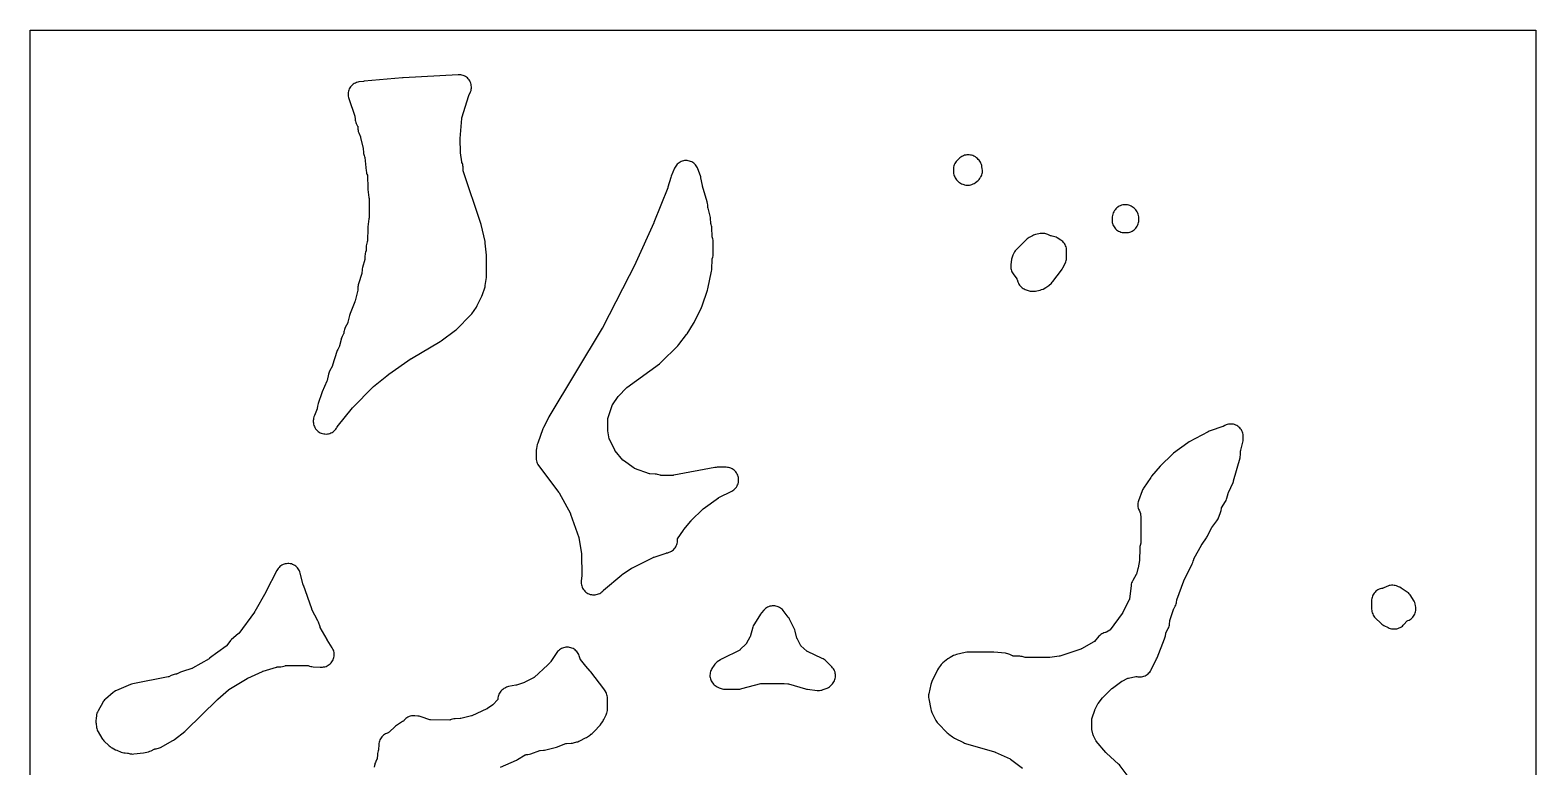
# Model space of a CAD drawing. Header units: millimetres. Extents: x 0 to 300, y 0 to 300.
# Drawn here: x 0 to 300, y 153.2 to 300 of the extents above; entities that cross this region are included whole.
import ezdxf

# ---------------------------------------------------------------- set-up
doc = ezdxf.new("R2010")
doc.units = ezdxf.units.MM
doc.layers.add('CUT', color=7, linetype='CONTINUOUS')

msp = doc.modelspace()

# ---------------------------------------------------------------- linework, layer by layer
at = {"layer": 'CUT'}
for points in [[(299.9954, 299.9386), (299.9954, 0.0614), (299.9926, 0.0029), (299.9341, 0), (0.0614, 0), (0.0029, 0.0029), (0, 0.0614), (0, 299.9386), (0.0029, 299.9971), (0.0614, 300), (299.9341, 300), (299.9926, 299.9971)], [(56.6283, 220.9948), (56.7387, 220.7749), (56.8703, 220.5669), (57.0216, 220.3729), (57.1913, 220.1947), (57.3777, 220.0341), (57.5789, 219.8925), (57.7931, 219.7714), (58.0182, 219.672), (58.252, 219.5951), (58.4921, 219.5417), (58.7364, 219.512), (58.9824, 219.5066), (59.2277, 219.5253), (59.4701, 219.5681), (59.707, 219.6345), (59.9362, 219.7239), (60.1556, 219.8353), (60.363, 219.9678), (60.5563, 220.1201), (60.7337, 220.2906), (60.8935, 220.4777), (61.0341, 220.6796), (61.1177, 220.8132), (61.1545, 220.8684), (61.1942, 220.9216), (64.2, 224.7118), (64.2424, 224.7622), (64.2874, 224.8102), (68.3037, 228.8626), (68.3477, 228.9048), (68.3939, 228.9448), (71.382, 231.3983), (71.4212, 231.4291), (71.4616, 231.4582), (75.9018, 234.522), (75.9362, 234.5449), (75.9713, 234.5665), (81.6785, 237.947), (81.8929, 238.0895), (84.7803, 240.2293), (84.9274, 240.3472), (85.0653, 240.4759), (87.7046, 243.1328), (87.8595, 243.3038), (87.9979, 243.4883), (88.9003, 244.8145), (89.0681, 245.1001), (89.9963, 246.9507), (90.1336, 247.2818), (90.5856, 248.6393), (90.6481, 248.8607), (90.69, 249.087), (90.9081, 250.6653), (90.9316, 250.9955), (90.95, 254.8936), (90.9354, 255.1761), (90.6768, 257.5506), (90.6278, 257.8409), (89.8416, 261.2553), (89.7783, 261.4811), (86.309, 271.9449), (86.3041, 271.9608), (86.2958, 271.996), (86.2907, 272.0319), (86.2894, 272.048), (86.252, 272.7499), (86.2292, 272.9789), (86.1854, 273.2049), (86.121, 273.4259), (86.0365, 273.64), (86.0254, 273.6647), (86.0185, 273.6813), (86.006, 273.718), (85.9972, 273.7558), (85.9944, 273.7736), (85.7559, 275.5436), (85.7491, 275.6062), (85.7457, 275.6692), (85.672, 278.2846), (85.6719, 278.3494), (85.6754, 278.4141), (85.9973, 282.4), (85.9995, 282.4206), (86.0166, 282.5088), (86.0222, 282.5288), (87.4009, 286.9565), (87.4025, 286.9613), (87.4312, 287.0336), (87.4388, 287.0496), (87.6623, 287.4974), (87.762, 287.7249), (87.8387, 287.9611), (87.8916, 288.2038), (87.9201, 288.4506), (87.924, 288.699), (87.9032, 288.9465), (87.858, 289.1908), (87.7887, 289.4293), (87.6962, 289.6598), (87.5812, 289.88), (87.4449, 290.0877), (87.2886, 290.2808), (87.114, 290.4575), (86.9227, 290.616), (86.7167, 290.7547), (86.4978, 290.8722), (86.2684, 290.9675), (86.0307, 291.0395), (85.787, 291.0876), (85.5397, 291.1113), (85.2913, 291.1103), (74.3209, 290.5208), (74.2215, 290.5135), (66.5249, 289.7912), (66.4338, 289.781), (65.514, 289.6605), (65.2717, 289.6166), (65.0349, 289.549), (64.8059, 289.4584), (64.5869, 289.3457), (64.3801, 289.2121), (64.1874, 289.0587), (64.0107, 288.8871), (63.8518, 288.699), (63.7122, 288.4962), (63.5931, 288.2805), (63.4959, 288.0543), (63.4214, 287.8195), (63.3704, 287.5786), (63.3433, 287.3338), (63.3405, 287.0876), (63.3619, 286.8423), (63.4073, 286.6002), (63.4763, 286.3638), (64.6847, 282.8733), (64.6864, 282.8682), (64.6992, 282.8184), (64.7034, 282.7921), (64.7058, 282.7684), (64.7391, 282.3203), (64.7684, 282.0816), (64.8205, 281.8468), (64.895, 281.6182), (64.9911, 281.3977), (65.2434, 280.8873), (65.2512, 280.8705), (65.2652, 280.8333), (65.2716, 280.794), (65.2733, 280.7755), (65.3047, 280.2829), (65.3342, 280.0274), (65.3898, 279.7764), (65.4709, 279.5324), (65.7899, 278.7156), (65.8154, 278.6433), (65.8363, 278.5694), (66.3699, 276.4221), (66.374, 276.4039), (66.3855, 276.3245), (66.3868, 276.306), (66.4168, 275.6533), (66.4377, 275.4262), (66.4791, 275.2021), (66.5408, 274.9826), (66.6222, 274.7696), (66.6433, 274.7213), (66.6505, 274.7036), (66.663, 274.6644), (66.6714, 274.6242), (66.6739, 274.6052), (66.9576, 271.9279), (66.9906, 271.7096), (67.0426, 271.4951), (67.1134, 271.286), (67.2015, 271.0593), (67.2034, 271.054), (67.2174, 271.0065), (67.2205, 270.9771), (67.2216, 270.9522), (67.2623, 268.536), (67.286, 268.2326), (67.5054, 266.6603), (67.5139, 266.5782), (67.5168, 266.4956), (67.5168, 262.5258), (67.514, 262.4437), (67.5055, 262.3619), (67.2848, 260.7722), (67.2613, 260.4681), (67.2234, 258.0824), (67.2232, 258.0769), (67.2185, 258.0287), (67.2106, 258.0008), (67.2025, 257.9778), (67.1386, 257.809), (67.0565, 257.5509), (67.0028, 257.2855), (66.9781, 257.0158), (66.9426, 256.0583), (66.9414, 256.0402), (66.9362, 256.0016), (66.9237, 255.9647), (66.9048, 255.9201), (66.9056, 255.9198), (66.8298, 255.7282), (66.7637, 255.4995), (66.7196, 255.2655), (66.698, 255.0283), (66.6722, 254.4316), (66.6707, 254.4113), (66.6576, 254.3247), (66.6529, 254.305), (66.2228, 252.6822), (66.1714, 252.4404), (66.144, 252.1948), (66.1056, 251.5686), (66.1052, 251.5634), (66.0981, 251.5139), (66.0923, 251.4887), (66.0856, 251.4664), (65.4357, 249.4614), (65.3794, 249.2593), (65.3403, 249.0532), (65.3186, 248.8445), (65.285, 248.2998), (65.2836, 248.2827), (65.2723, 248.2096), (65.2686, 248.1929), (64.7292, 246.0229), (64.7073, 245.9457), (64.6801, 245.8701), (63.7423, 243.5116), (63.6777, 243.3288), (63.6275, 243.1416), (63.3208, 241.7912), (63.3195, 241.7861), (63.3045, 241.7382), (63.2946, 241.7142), (63.2844, 241.6932), (62.7805, 240.7169), (62.6873, 240.5148), (62.6124, 240.3052), (62.5565, 240.0898), (62.52, 239.8702), (62.4848, 239.5788), (62.4824, 239.562), (62.4747, 239.5263), (62.4609, 239.4929), (62.4533, 239.4775), (62.163, 238.9224), (62.0718, 238.7282), (61.9976, 238.5268), (61.941, 238.3199), (61.6584, 237.0813), (61.6571, 237.0761), (61.6417, 237.0274), (61.6315, 237.003), (61.6211, 236.9817), (61.2879, 236.3447), (61.1914, 236.1376), (61.1142, 235.9225), (60.2757, 233.2025), (60.2704, 233.1867), (60.2433, 233.1202), (60.236, 233.1052), (59.6692, 232.005), (59.5819, 231.8168), (59.5105, 231.6219), (59.4556, 231.4217), (59.1648, 230.1604), (59.1602, 230.1427), (59.1351, 230.0679), (59.1281, 230.0511), (58.1842, 227.9417), (58.0943, 227.7107), (57.3816, 225.5712), (57.3119, 225.3182), (57.269, 225.0592), (57.2199, 224.6199), (57.2174, 224.6016), (57.2091, 224.5627), (57.197, 224.5249), (57.1902, 224.5078), (56.6354, 223.218), (56.5407, 222.9598), (56.4751, 222.6927), (56.4391, 222.42), (56.422, 222.1956), (56.4154, 221.9496), (56.433, 221.7042), (56.4747, 221.4617), (56.54, 221.2244)], [(109.9784, 189.0029), (110.0832, 188.779), (110.2096, 188.5665), (110.3564, 188.3676), (110.5222, 188.1841), (110.7052, 188.0179), (110.9038, 187.8706), (111.1159, 187.7436), (111.3396, 187.6382), (111.5726, 187.5554), (111.8126, 187.496), (112.0573, 187.4606), (112.3043, 187.4496), (112.5512, 187.463), (112.7955, 187.5007), (113.035, 187.5624), (113.2671, 187.6475), (113.4898, 187.755), (113.7007, 187.8841), (113.8978, 188.0333), (114.0793, 188.2013), (114.1569, 188.2889), (114.2306, 188.3645), (114.2443, 188.3766), (117.9094, 191.4663), (117.9587, 191.5057), (118.0101, 191.5425), (119.7185, 192.6973), (119.7848, 192.739), (119.8537, 192.7763), (124.149, 194.9205), (124.2258, 194.9555), (124.305, 194.985), (126.7168, 195.7874), (126.7327, 195.7923), (126.7679, 195.8006), (126.8241, 195.8087), (127.0691, 195.8566), (127.3081, 195.9286), (127.5387, 196.0242), (127.7587, 196.1423), (127.9658, 196.2817), (128.1579, 196.4411), (128.3332, 196.6188), (128.4899, 196.8132), (128.6264, 197.0222), (128.7414, 197.2438), (128.8337, 197.4757), (128.9024, 197.7157), (128.9469, 197.9613), (128.9666, 198.2102), (128.9614, 198.4598), (128.9543, 198.5598), (128.9722, 198.5927), (128.9816, 198.6074), (130.164, 200.3657), (130.1992, 200.4153), (130.237, 200.463), (131.6488, 202.1594), (131.6852, 202.2012), (131.7236, 202.2413), (134.0104, 204.5203), (134.014, 204.5237), (134.0705, 204.5724), (134.084, 204.5826), (137.1581, 206.8197), (137.1624, 206.8227), (137.2305, 206.8645), (137.2465, 206.873), (139.7805, 208.1397), (139.9965, 208.2615), (140.1994, 208.404), (140.3872, 208.5659), (140.558, 208.7456), (140.7101, 208.9414), (140.8422, 209.1512), (140.9527, 209.3731), (141.0408, 209.6049), (141.1055, 209.8443), (141.1461, 210.0888), (141.1624, 210.3363), (141.154, 210.584), (141.1211, 210.8298), (141.0641, 211.0711), (140.9834, 211.3055), (140.8799, 211.5308), (140.7546, 211.7448), (140.6087, 211.9453), (140.4437, 212.1303), (140.2612, 212.2981), (140.0629, 212.447), (139.8509, 212.5755), (139.6271, 212.6824), (139.3939, 212.7666), (139.1535, 212.8272), (138.9083, 212.8638), (138.6607, 212.8759), (136.8864, 212.8745), (136.6533, 212.8634), (136.4223, 212.8306), (128.2217, 211.2746), (128.2042, 211.2717), (128.1282, 211.2646), (128.1105, 211.2642), (125.6854, 211.2654), (125.6651, 211.266), (125.6215, 211.2707), (125.5787, 211.2802), (125.5592, 211.2862), (125.2455, 211.3924), (125.0212, 211.4568), (124.7919, 211.5), (124.5596, 211.5217), (123.4831, 211.5716), (123.4644, 211.5729), (123.4244, 211.5788), (123.3852, 211.5886), (123.3674, 211.5945), (120.4246, 212.6558), (120.4085, 212.662), (120.3748, 212.6778), (120.3424, 212.6967), (120.3287, 212.7061), (118.1895, 214.2387), (118.1853, 214.2419), (118.1465, 214.2747), (118.1281, 214.2934), (118.1126, 214.3112), (116.5786, 216.1578), (116.5653, 216.1749), (116.5142, 216.2531), (116.504, 216.2722), (115.4122, 218.4607), (115.4047, 218.4766), (115.391, 218.5121), (115.3807, 218.5486), (115.3771, 218.5659), (115.0875, 220.1476), (115.0848, 220.1649), (115.0781, 220.2401), (115.0778, 220.2576), (115.0883, 222.4442), (115.0889, 222.4636), (115.0934, 222.5052), (115.1022, 222.5461), (115.1077, 222.5647), (115.9726, 225.2178), (115.9785, 225.2346), (115.9938, 225.2697), (116.0123, 225.3032), (116.022, 225.3182), (117.1583, 226.9815), (117.168, 226.9951), (117.2139, 227.051), (117.2254, 227.0632), (118.8292, 228.6933), (118.8329, 228.697), (118.8928, 228.749), (118.9071, 228.76), (125.382, 233.4715), (125.5354, 233.5925), (125.6789, 233.7252), (129.0272, 237.0735), (129.2497, 237.3284), (130.7529, 239.3061), (130.8797, 239.4893), (132.1579, 241.5244), (132.2759, 241.7342), (133.7798, 244.7356), (133.9157, 245.063), (134.9458, 248.145), (135.0203, 248.4187), (135.7734, 251.9687), (135.8112, 252.1996), (135.8273, 252.4329), (135.8677, 254.2852), (135.8685, 254.3024), (135.8727, 254.3394), (135.8803, 254.376), (135.8849, 254.392), (136, 254.7683), (136.0604, 255.0074), (136.097, 255.2512), (136.1094, 255.4975), (136.1115, 257.6892), (136.1002, 257.9291), (136.0659, 258.1668), (136.009, 258.4001), (135.8857, 258.8171), (135.8814, 258.8331), (135.8743, 258.8684), (135.8703, 258.9044), (135.8696, 258.9205), (135.8353, 260.5232), (135.8186, 260.7633), (135.7789, 261.0006), (135.7165, 261.2331), (135.6321, 261.4584), (135.6251, 261.4747), (135.6187, 261.4905), (135.6073, 261.5252), (135.6025, 261.5611), (135.6013, 261.5782), (135.5638, 262.4158), (135.5375, 262.6829), (135.4826, 262.9456), (135.0581, 264.5444), (135.0536, 264.5633), (135.0405, 264.646), (135.039, 264.6654), (135.0118, 265.1766), (134.9782, 265.4732), (134.9094, 265.7637), (133.9711, 268.8843), (133.9548, 268.9442), (133.9416, 269.0049), (133.6443, 270.5685), (133.6018, 270.7533), (133.5455, 270.9343), (133.052, 272.3309), (132.9611, 272.5536), (132.8491, 272.7666), (132.7172, 272.9678), (132.5665, 273.1554), (132.3985, 273.3276), (132.2148, 273.4829), (132.0169, 273.6198), (131.8068, 273.7371), (131.5864, 273.8336), (131.3578, 273.9085), (131.123, 273.9611), (130.8842, 273.9908), (130.6437, 273.9975), (130.4037, 273.981), (130.1664, 273.9415), (129.9339, 273.8794), (129.7085, 273.7952), (129.4923, 273.6897), (129.2871, 273.564), (129.0951, 273.4191), (128.9178, 273.2564), (128.757, 273.0774), (128.6141, 272.8838), (128.4905, 272.6774), (128.3874, 272.46), (127.7373, 270.9007), (127.6492, 270.6539), (127.0578, 268.6732), (127.0412, 268.6219), (127.0223, 268.5714), (124.2601, 261.6674), (124.2539, 261.6523), (124.2401, 261.6202), (120.69, 253.6762), (120.6768, 253.6478), (120.6629, 253.6197), (114.0246, 240.6416), (114.0051, 240.605), (113.9843, 240.5692), (103.3455, 222.9129), (103.2521, 222.7435), (102.2773, 220.7999), (102.1628, 220.5343), (101.1347, 217.7101), (101.046, 217.4088), (100.859, 216.586), (100.8107, 216.2946), (100.7971, 215.9994), (100.8141, 214.694), (100.8315, 214.4309), (100.8765, 214.171), (100.9485, 213.9174), (101.0469, 213.6727), (101.1706, 213.4398), (101.318, 213.2212), (105.3618, 207.8598), (105.3647, 207.8559), (105.4049, 207.7936), (105.4132, 207.7789), (107.6313, 203.645), (107.6336, 203.6406), (107.6641, 203.5721), (107.6701, 203.5562), (109.2984, 198.9105), (109.3001, 198.9053), (109.3211, 198.8247), (109.3247, 198.8061), (109.8457, 195.6651), (109.8464, 195.6604), (109.8532, 195.5891), (109.8538, 195.5728), (109.9208, 191.3708), (109.9197, 191.2979), (109.9142, 191.2252), (109.8064, 190.215), (109.7923, 189.9681), (109.8027, 189.7211), (109.8374, 189.4763), (109.8962, 189.2361)], [(185.0576, 269.6995), (185.1752, 269.6146), (185.3743, 269.4849), (185.5849, 269.3746), (185.805, 269.2848), (186.0326, 269.2163), (186.1864, 269.1779), (186.4269, 269.1302), (186.671, 269.1063), (186.9162, 269.1065), (187.1602, 269.1307), (187.4006, 269.1786), (187.6352, 269.2499), (187.8617, 269.3438), (188.078, 269.4595), (188.2818, 269.5957), (188.6822, 269.8929), (188.8841, 270.0597), (189.0674, 270.2468), (189.2301, 270.4521), (189.3705, 270.6732), (189.4135, 270.7495), (189.5195, 270.9602), (189.6051, 271.1801), (189.6697, 271.407), (189.7126, 271.639), (189.7334, 271.874), (189.7319, 272.1099), (189.7083, 272.3447), (189.6411, 272.7962), (189.5961, 273.0247), (189.5301, 273.248), (189.4436, 273.4642), (189.3374, 273.6714), (189.2123, 273.8678), (189.0695, 274.0517), (188.9102, 274.2216), (188.7219, 274.4045), (188.5304, 274.5724), (188.3228, 274.72), (188.1012, 274.8457), (188.0241, 274.8844), (187.8083, 274.9802), (187.5845, 275.0552), (187.3546, 275.1088), (187.1207, 275.1405), (186.8849, 275.1499), (186.6492, 275.1371), (186.4157, 275.1021), (186.1866, 275.0452), (185.9639, 274.967), (185.7496, 274.8681), (185.6499, 274.8162), (185.4247, 274.6837), (185.2145, 274.5285), (185.0217, 274.3521), (184.6543, 273.979), (184.4904, 273.7953), (184.3454, 273.5963), (184.2206, 273.3841), (184.1174, 273.1606), (184.0366, 272.928), (183.9791, 272.6886), (183.9454, 272.4448), (183.9358, 272.1987), (183.9394, 271.8566), (183.9529, 271.6223), (183.9883, 271.3902), (184.0454, 271.1624), (184.1235, 270.941), (184.2221, 270.7279), (184.3034, 270.5717), (184.4204, 270.3707), (184.5555, 270.1813), (184.7077, 270.0053), (184.8755, 269.8443)], [(215.8375, 260.9763), (215.9622, 260.7647), (216.1072, 260.5664), (216.2709, 260.3833), (216.4518, 260.2171), (216.6481, 260.0695), (216.858, 259.9418), (217.0793, 259.8354), (217.3101, 259.7512), (217.548, 259.69), (217.7908, 259.6525), (218.036, 259.639), (218.3587, 259.6371), (218.6046, 259.6478), (218.8482, 259.6826), (219.0872, 259.7411), (219.3193, 259.8229), (219.5423, 259.9272), (219.7539, 260.0528), (219.9521, 260.1986), (220.1351, 260.3632), (220.3009, 260.545), (220.4481, 260.7423), (220.5752, 260.953), (220.6809, 261.1752), (220.7643, 261.4068), (220.8245, 261.6454), (220.861, 261.8888), (220.8734, 262.1346), (220.8738, 262.5555), (220.8615, 262.8056), (220.8242, 263.0533), (220.7624, 263.2959), (220.6766, 263.5312), (220.5677, 263.7567), (220.4368, 263.9701), (220.2852, 264.1694), (220.1144, 264.3525), (219.9559, 264.5063), (219.77, 264.6696), (219.5688, 264.8136), (219.3544, 264.9371), (219.1289, 265.0388), (218.8944, 265.1178), (218.6532, 265.1731), (218.4078, 265.2043), (218.1605, 265.2112), (217.9137, 265.1935), (217.6699, 265.1515), (217.4314, 265.0857), (217.2006, 264.9966), (216.9797, 264.8851), (216.7709, 264.7523), (216.7166, 264.7139), (216.5097, 264.5504), (216.3212, 264.366), (216.1531, 264.1628), (216.0458, 264.0181), (215.9007, 263.7993), (215.7793, 263.5665), (215.683, 263.3222), (215.6128, 263.0692), (215.5696, 262.8102), (215.5538, 262.5481), (215.5507, 262.1584), (215.5609, 261.913), (215.5951, 261.6697), (215.653, 261.431), (215.7341, 261.1991)], [(195.5167, 252.0458), (195.6065, 251.8285), (195.7162, 251.6206), (195.8451, 251.4239), (196.5761, 250.415), (196.5867, 250.3996), (196.6063, 250.3662), (196.6227, 250.3312), (196.6295, 250.3137), (196.8104, 249.8085), (196.9019, 249.587), (197.0143, 249.3753), (197.1463, 249.1753), (197.297, 248.9888), (197.4648, 248.8176), (197.6482, 248.6633), (197.8456, 248.5273), (198.0551, 248.4108), (198.2748, 248.3149), (198.8187, 248.1079), (199.0399, 248.0353), (199.2669, 247.9836), (199.4977, 247.9532), (199.7304, 247.9445), (199.9996, 247.9469), (200.2905, 247.9665), (200.5771, 248.0198), (201.2516, 248.1866), (201.5309, 248.2732), (201.798, 248.3919), (202.3887, 248.6966), (202.5855, 248.8098), (202.7712, 248.9403), (202.9443, 249.0871), (203.4947, 249.5987), (203.6478, 249.754), (203.7868, 249.922), (205.4949, 252.181), (205.6315, 252.3811), (205.7481, 252.5935), (206.2573, 253.6381), (206.3485, 253.8495), (206.4199, 254.0685), (206.4709, 254.293), (206.501, 254.5213), (206.5099, 254.7514), (206.5005, 256.0593), (206.4861, 256.3099), (206.4466, 256.5579), (206.3825, 256.8006), (206.2943, 257.0357), (206.183, 257.2607), (206.0497, 257.4735), (205.8957, 257.6718), (205.7226, 257.8536), (205.5321, 258.0172), (205.3262, 258.1609), (204.6501, 258.5837), (204.4102, 258.716), (204.1572, 258.8213), (203.8943, 258.8983), (203.6245, 258.946), (203.4066, 258.9724), (203.3857, 258.9755), (203.3432, 258.9853), (203.302, 258.9996), (203.2826, 259.0081), (202.7727, 259.2484), (202.5654, 259.3349), (202.3512, 259.4025), (202.1318, 259.4505), (201.909, 259.4787), (201.6845, 259.4868), (201.5154, 259.4853), (201.2245, 259.4657), (200.9379, 259.4123), (200.2915, 259.2525), (200.0862, 259.1923), (199.8867, 259.1148), (199.6947, 259.0205), (199.0504, 258.6692), (198.8435, 258.543), (198.6498, 258.3974), (198.4711, 258.2337), (196.444, 256.1872), (196.2732, 255.9962), (196.1229, 255.7886), (195.9946, 255.5667), (195.7869, 255.1608), (195.6965, 254.9635), (195.6236, 254.7591), (195.5686, 254.5491), (195.5321, 254.3352), (195.3893, 253.2039), (195.3708, 252.9695), (195.3745, 252.7344), (195.4002, 252.5008), (195.4477, 252.2705)], [(13.1397, 161.8084), (13.1786, 161.6366), (13.1897, 161.5716), (13.1915, 161.5531), (13.2122, 161.2599), (13.2391, 161.0306), (13.287, 160.8047), (13.3556, 160.5842), (13.4442, 160.371), (13.5521, 160.1669), (14.2955, 158.9053), (14.4178, 158.7176), (14.5563, 158.5416), (14.7101, 158.3787), (15.7673, 157.3548), (15.9445, 157.1988), (16.1356, 157.0601), (16.3389, 156.9401), (17.0084, 156.5865), (17.2672, 156.4681), (18.1621, 156.1188), (18.4076, 156.0374), (18.6601, 155.9818), (18.9171, 155.9525), (19.3789, 155.924), (19.3985, 155.9223), (19.4403, 155.9153), (19.4811, 155.9039), (19.5304, 155.8859), (19.531, 155.8877), (19.7085, 155.8274), (19.9457, 155.7718), (20.1873, 155.7396), (20.4308, 155.7311), (20.674, 155.7463), (22.5667, 155.9578), (22.8907, 156.0158), (23.5821, 156.1872), (23.8598, 156.2734), (24.1256, 156.3914), (24.7422, 156.7091), (24.7572, 156.7164), (24.7906, 156.73), (24.8254, 156.7373), (24.8422, 156.7397), (25.0806, 156.7684), (25.3172, 156.8084), (25.5488, 156.8709), (25.7734, 156.9553), (25.9889, 157.0609), (28.4115, 158.3957), (28.5771, 158.4955), (28.7344, 158.6077), (30.8105, 160.2132), (31.0309, 160.4053), (37.3423, 166.5903), (37.3684, 166.6151), (37.3952, 166.6391), (39.5431, 168.5035), (39.547, 168.5067), (39.6083, 168.5524), (39.6229, 168.5619), (43.2365, 170.8089), (43.3038, 170.8477), (43.3736, 170.8822), (46.2853, 172.2026), (46.3593, 172.2332), (46.4351, 172.2587), (49.1098, 173.0611), (49.1314, 173.0669), (49.2266, 173.0835), (49.2488, 173.0853), (49.9836, 173.1245), (50.2558, 173.1541), (50.5232, 173.2132), (50.7825, 173.3012), (50.8897, 173.3443), (50.9063, 173.3506), (50.943, 173.3614), (50.9811, 173.3651), (50.9989, 173.3656), (55.2787, 173.3757), (55.2994, 173.3752), (55.3439, 173.3704), (55.3875, 173.3607), (55.4073, 173.3545), (55.6752, 173.2627), (55.9032, 173.1966), (56.1365, 173.1524), (56.3729, 173.1305), (57.7588, 173.0682), (57.8451, 173.0624), (57.8451, 173.0627), (57.9862, 173.0503), (58.2327, 173.0529), (58.4776, 173.0798), (58.7187, 173.1307), (58.9537, 173.205), (59.1801, 173.3021), (59.3959, 173.4211), (59.599, 173.5607), (59.7873, 173.7196), (59.9591, 173.8963), (60.1126, 174.0891), (60.2464, 174.296), (60.3592, 174.5151), (60.4499, 174.7442), (60.5176, 174.9812), (60.5616, 175.2237), (60.5815, 175.4693), (60.5772, 175.7157), (60.5486, 175.9604), (60.496, 176.2012), (60.42, 176.4356), (60.3214, 176.6614), (60.2009, 176.8764), (59.191, 178.4873), (59.1758, 178.5121), (59.1613, 178.5373), (57.8048, 180.9553), (57.797, 180.97), (57.7676, 181.0354), (57.7618, 181.0509), (57.4352, 181.99), (57.3, 182.3065), (56.1584, 184.5397), (56.1248, 184.6114), (56.096, 184.685), (54.4431, 189.3613), (54.4255, 189.4152), (54.4105, 189.4699), (53.8306, 191.7933), (53.7605, 192.0254), (53.6684, 192.2496), (53.5549, 192.4638), (53.4212, 192.666), (53.2686, 192.8543), (53.0985, 193.027), (52.9124, 193.1824), (52.7122, 193.319), (52.4996, 193.4355), (52.2768, 193.531), (52.0458, 193.6044), (51.8088, 193.6551), (51.5679, 193.6826), (51.3255, 193.6867), (51.0839, 193.6672), (50.8453, 193.6245), (50.612, 193.5588), (50.3861, 193.4709), (50.1698, 193.3615), (49.9651, 193.2316), (49.7739, 193.0826), (49.5981, 192.9157), (49.4393, 192.7326), (49.2989, 192.535), (49.1784, 192.3247), (46.9895, 188.0372), (46.9763, 188.012), (46.9624, 187.9871), (44.7545, 184.129), (44.7192, 184.0712), (44.6807, 184.0155), (41.5514, 179.7546), (41.5379, 179.7373), (41.4734, 179.6681), (41.4571, 179.6534), (40.1301, 178.5265), (39.9371, 178.3441), (39.7646, 178.1422), (39.1117, 177.2909), (39.1007, 177.2772), (39.0749, 177.2494), (39.0466, 177.2242), (39.0327, 177.2134), (35.7679, 174.8055), (35.715, 174.7687), (35.6602, 174.7347), (32.3792, 172.8243), (32.3596, 172.8137), (32.2714, 172.7755), (32.2502, 172.7685), (30.3804, 172.2102), (30.1638, 172.1345), (29.955, 172.0393), (29.2735, 171.6898), (29.2579, 171.6823), (29.2234, 171.6684), (29.1873, 171.6612), (29.17, 171.659), (28.9511, 171.6357), (28.7225, 171.6008), (28.4981, 171.5448), (28.2798, 171.4683), (28.0696, 171.372), (27.6116, 171.1361), (27.5958, 171.1284), (27.5607, 171.1143), (27.5244, 171.1035), (27.5072, 171.0997), (20.4559, 169.7065), (20.2123, 169.6455), (19.976, 169.5604), (17.2193, 168.4077), (16.9848, 168.2949), (16.7632, 168.1584), (16.557, 167.9995), (15.0112, 166.6749), (14.8508, 166.5247), (14.7042, 166.361), (14.5726, 166.1851), (14.4569, 165.9983), (13.5287, 164.3412), (13.4123, 164.1048), (13.3213, 163.8575), (13.2569, 163.602), (13.2197, 163.3412), (13.1808, 162.9039), (13.1787, 162.8855), (13.1528, 162.749), (13.1479, 162.7292), (13.1138, 162.5003), (13.101, 162.2692), (13.1097, 162.0379)], [(268.3277, 188.3212), (268.134, 188.1722), (267.9558, 188.0051), (267.7948, 187.8213), (267.6525, 187.6227), (267.5302, 187.4111), (267.4292, 187.1886), (267.3504, 186.9574), (267.2945, 186.7195), (267.2621, 186.4773), (267.2536, 186.2331), (267.2762, 184.5932), (267.2916, 184.3483), (267.331, 184.106), (267.3939, 183.8688), (267.4798, 183.6388), (267.5878, 183.4184), (267.717, 183.2097), (267.8659, 183.0146), (268.0333, 182.8351), (269.0876, 181.8102), (269.2791, 181.6421), (269.4866, 181.4944), (269.7082, 181.3687), (270.5771, 180.9323), (270.7833, 180.8401), (270.997, 180.7669), (271.2165, 180.7133), (271.4399, 180.6798), (271.6654, 180.6665), (271.7847, 180.6649), (272.034, 180.674), (272.2812, 180.7079), (272.5238, 180.7663), (272.7594, 180.8486), (272.9856, 180.9539), (273.2002, 181.0813), (273.401, 181.2294), (273.586, 181.3968), (273.7534, 181.5818), (274.2787, 182.224), (274.2919, 182.2392), (274.3213, 182.2685), (274.3665, 182.286), (274.4961, 182.3285), (274.7171, 182.4253), (274.9278, 182.5431), (275.1261, 182.6806), (275.3103, 182.8366), (275.4786, 183.0096), (275.6294, 183.198), (275.7613, 183.4001), (275.8731, 183.614), (275.9638, 183.8377), (276.0325, 184.0691), (276.0785, 184.306), (276.1015, 184.5462), (276.1012, 184.7876), (276.0777, 185.0278), (276.0311, 185.2646), (275.9281, 185.6805), (275.8504, 185.9356), (275.7459, 186.1809), (275.6159, 186.4137), (275.0966, 187.2369), (274.9464, 187.4497), (274.7749, 187.6456), (274.5839, 187.8227), (274.3755, 187.9789), (273.1539, 188.799), (272.8906, 188.9533), (272.6105, 189.0744), (272.2125, 189.2182), (271.9735, 189.2914), (271.7285, 189.3403), (271.4797, 189.3644), (271.2298, 189.3637), (270.9813, 189.3379), (270.7365, 189.2875), (270.498, 189.213), (270.2681, 189.1149), (269.5841, 188.7819), (269.568, 188.7745), (269.5338, 188.7615), (269.4982, 188.7548), (269.4591, 188.7502), (269.2182, 188.7096), (268.9823, 188.6457), (268.7539, 188.5591), (268.5349, 188.4506)], [(136.8655, 169.1291), (137.2492, 168.937), (137.4621, 168.8425), (137.6829, 168.7683), (137.9096, 168.715), (138.1403, 168.6829), (138.373, 168.6725), (141.1783, 168.6778), (141.3937, 168.6875), (141.6076, 168.7157), (141.8181, 168.7623), (145.5729, 169.7642), (145.5892, 169.7682), (145.6236, 169.7743), (145.6584, 169.7775), (145.6748, 169.778), (150.1371, 169.8061), (150.184, 169.8055), (150.2309, 169.8031), (150.9936, 169.7494), (151.0152, 169.7473), (151.1035, 169.7313), (151.1245, 169.7257), (154.451, 168.7375), (154.6604, 168.685), (154.8736, 168.6508), (156.8195, 168.424), (157.0522, 168.4078), (157.2853, 168.4134), (157.5169, 168.4407), (157.745, 168.4895), (157.9675, 168.5593), (158.5907, 168.7872), (158.8215, 168.8849), (159.0412, 169.0053), (159.2479, 169.147), (159.4393, 169.3087), (159.6664, 169.521), (159.8409, 169.7014), (159.9965, 169.8984), (160.1315, 170.11), (160.2446, 170.334), (160.3347, 170.5683), (160.4009, 170.8104), (160.4424, 171.0579), (160.4589, 171.3084), (160.4502, 171.5592), (160.4165, 171.8079), (160.3579, 172.052), (160.2752, 172.2889), (160.1691, 172.5164), (160.0407, 172.7321), (159.8914, 172.9338), (159.7226, 173.1196), (158.5465, 174.2898), (158.3829, 174.4388), (158.2069, 174.5727), (158.0196, 174.6905), (157.8227, 174.7913), (154.8553, 176.1482), (154.8358, 176.1577), (154.7973, 176.1808), (154.7615, 176.2079), (154.7453, 176.2224), (153.5834, 177.3235), (153.5686, 177.3383), (153.5407, 177.371), (153.5163, 177.4065), (153.5059, 177.4246), (152.8024, 178.7233), (152.7944, 178.739), (152.7799, 178.7726), (152.7684, 178.8075), (152.7641, 178.8241), (152.437, 180.2238), (152.3527, 180.5076), (152.2355, 180.7794), (151.317, 182.6035), (151.1941, 182.82), (151.0503, 183.0232), (150.0348, 184.3162), (149.8727, 184.5028), (149.693, 184.6725), (149.4974, 184.8237), (149.2878, 184.9547), (149.0663, 185.0645), (148.835, 185.1518), (148.5963, 185.2158), (148.3524, 185.256), (148.1057, 185.2719), (147.8586, 185.2633), (147.6136, 185.2304), (147.3731, 185.1734), (147.1393, 185.093), (146.9147, 184.9899), (146.7013, 184.8651), (146.5013, 184.7198), (146.3166, 184.5555), (146.1491, 184.3737), (145.7137, 183.8519), (145.5228, 183.5903), (144.2939, 181.6548), (144.181, 181.4577), (144.0864, 181.2512), (144.011, 181.0369), (143.4325, 179.1196), (143.4266, 179.1016), (143.397, 179.0291), (143.3886, 179.0122), (142.7511, 177.7978), (142.7409, 177.7796), (142.7169, 177.7437), (142.6893, 177.7105), (142.6747, 177.6955), (141.4786, 176.534), (141.4635, 176.5201), (141.4302, 176.4938), (141.3943, 176.4712), (141.3761, 176.4616), (137.8604, 174.7206), (137.6906, 174.6282), (137.5286, 174.523), (136.909, 174.0859), (136.7243, 173.9422), (136.5538, 173.7818), (136.3991, 173.6062), (136.2615, 173.4169), (135.8523, 172.7948), (135.7312, 172.5899), (135.63, 172.3744), (135.5498, 172.1503), (135.4913, 171.9196), (135.455, 171.6844), (135.4412, 171.4468), (135.4501, 171.2089), (135.4816, 170.973), (135.5353, 170.7411), (135.6109, 170.5154), (135.7076, 170.2979), (135.8245, 170.0906), (135.9606, 169.8953), (136.0041, 169.8389), (136.1493, 169.667), (136.3094, 169.5088), (136.4831, 169.3657), (136.669, 169.2388)]]:
    msp.add_lwpolyline(points, close=True, dxfattribs=at)
for points in [[(218.5572, 151.4955), (217.1866, 153.3598), (217.0288, 153.5534), (216.8526, 153.7302), (214.4547, 155.9065), (214.397, 155.9626), (214.3431, 156.0225), (212.4204, 158.3118), (212.4069, 158.3288), (212.3554, 158.4069), (212.345, 158.426), (211.87, 159.366), (211.861, 159.3853), (211.8291, 159.4713), (211.8235, 159.4917), (211.5427, 160.6302), (211.5416, 160.6353), (211.5335, 160.6851), (211.5316, 160.7112), (211.5313, 160.7346), (211.5576, 162.7951), (211.5583, 162.8144), (211.5631, 162.8556), (211.5721, 162.8961), (211.5777, 162.9146), (212.098, 164.4792), (212.0996, 164.4837), (212.1276, 164.5514), (212.1349, 164.5664), (212.7268, 165.7235), (212.7295, 165.7284), (212.7743, 165.8005), (212.7856, 165.8162), (213.6365, 166.9379), (213.6394, 166.9416), (213.6871, 166.9959), (213.6986, 167.0077), (215.5025, 168.7638), (215.5658, 168.8211), (215.6331, 168.8738), (217.4957, 170.2278), (217.5001, 170.2308), (217.5692, 170.2731), (217.5855, 170.2816), (218.717, 170.8431), (218.7218, 170.8454), (218.7689, 170.8642), (218.7941, 170.8717), (218.817, 170.877), (220.3117, 171.1875), (220.3283, 171.1906), (220.3645, 171.1947), (220.4007, 171.189), (220.4167, 171.1853), (220.4741, 171.1708), (220.7116, 171.1228), (220.9526, 171.098), (221.1948, 171.0967), (221.436, 171.1188), (221.674, 171.1642), (221.9065, 171.2324), (222.1312, 171.3228), (222.3462, 171.4345), (222.5493, 171.5664), (222.7387, 171.7175), (222.9126, 171.8861), (223.0694, 172.0708), (223.2076, 172.2698), (223.3258, 172.4812), (224.4276, 174.6966), (224.51, 174.8807), (226.0321, 178.683), (226.1007, 178.8772), (226.1531, 179.0765), (226.1889, 179.2793), (226.2526, 179.7537), (226.2535, 179.7591), (226.2639, 179.8065), (226.2749, 179.8332), (226.2856, 179.8551), (226.7487, 180.7457), (226.8498, 180.9655), (226.9292, 181.1941), (226.9861, 181.4292), (227.02, 181.6688), (227.0681, 182.1878), (227.0707, 182.2092), (227.0899, 182.3005), (227.0961, 182.3212), (227.892, 184.7052), (227.8937, 184.71), (227.9239, 184.7817), (227.9317, 184.7975), (228.1512, 185.2157), (228.2474, 185.4211), (228.3245, 185.6343), (228.3821, 185.8537), (228.4195, 186.0774), (228.4521, 186.3474), (228.4552, 186.3682), (228.4761, 186.4565), (228.4826, 186.4765), (229.8416, 190.2707), (229.8691, 190.3405), (229.9009, 190.4083), (231.5464, 193.6496), (231.6616, 193.913), (231.7458, 194.1879), (231.8238, 194.5072), (231.8252, 194.5124), (231.8417, 194.5616), (231.8525, 194.5861), (231.8635, 194.6075), (233.4288, 197.4661), (233.4637, 197.5258), (233.5021, 197.5834), (234.3579, 198.7893), (234.4667, 198.9564), (234.5619, 199.1317), (235.3775, 200.7881), (235.3859, 200.8043), (235.4273, 200.871), (235.438, 200.8858), (236.4577, 202.2245), (236.5862, 202.41), (236.6975, 202.6064), (236.7906, 202.812), (237.1238, 203.6461), (237.194, 203.8461), (237.2471, 204.0513), (237.2825, 204.2602), (237.3359, 204.6826), (237.3388, 204.7019), (237.3484, 204.7427), (237.3662, 204.7806), (237.3758, 204.7975), (238.1537, 206.0882), (238.2603, 206.2844), (238.349, 206.4894), (238.4191, 206.7015), (238.6906, 207.6664), (238.7173, 207.7494), (238.75, 207.8303), (239.6556, 209.8542), (239.7259, 210.0284), (239.7828, 210.2074), (241.0477, 214.7701), (241.1067, 215.0399), (241.1355, 215.3146), (241.1781, 216.1759), (241.1796, 216.1954), (241.1924, 216.2787), (241.1969, 216.2977), (241.6105, 217.8708), (241.6669, 218.1483), (241.6916, 218.4304), (241.7065, 218.9213), (241.7018, 219.1693), (241.6725, 219.4155), (241.6189, 219.6576), (241.5416, 219.8933), (241.4414, 220.1201), (241.3192, 220.3359), (241.1762, 220.5385), (241.0138, 220.7259), (240.8337, 220.8964), (240.6375, 221.0481), (240.4273, 221.1797), (240.2051, 221.2898), (239.9731, 221.3773), (239.7336, 221.4415), (239.4888, 221.4816), (239.2413, 221.4972), (238.9935, 221.4882), (238.7478, 221.4548), (238.5066, 221.3971), (238.2723, 221.3158), (238.0472, 221.2118), (237.6932, 221.0262), (237.6889, 221.0241), (237.6206, 220.9945), (237.6048, 220.9886), (235.0877, 220.1304), (234.8968, 220.0564), (234.7125, 219.9671), (230.938, 217.9419), (230.6371, 217.7517), (227.8161, 215.6732), (227.5554, 215.4521), (225.2913, 213.2485), (225.1371, 213.0842), (223.4384, 211.1031), (223.2615, 210.8704), (221.8311, 208.7424), (221.7238, 208.5676), (221.6311, 208.3846), (221.5538, 208.1947), (220.8377, 206.2058), (220.7662, 205.972), (220.7179, 205.7323), (220.6932, 205.4891), (220.6924, 205.2446), (220.7156, 205.0011), (220.7623, 204.7612), (220.8323, 204.5269), (220.9249, 204.3006), (221.2131, 203.6838), (221.2153, 203.6788), (221.2323, 203.6327), (221.2374, 203.6038), (221.2402, 203.5792), (221.3035, 202.8467), (221.3069, 202.7937), (221.308, 202.7406), (221.2944, 197.8353), (221.294, 197.818), (221.2904, 197.7807), (221.2834, 197.7437), (221.2791, 197.7275), (221.1561, 197.2994), (221.1049, 197.0864), (221.0726, 196.8696), (221.0593, 196.6509), (221.0219, 194.4098), (221.0217, 194.4045), (221.014, 194.3246), (221.0111, 194.3065), (220.7343, 192.8123), (220.7262, 192.7725), (220.7168, 192.7331), (220.4257, 191.5989), (220.4209, 191.5819), (220.4079, 191.546), (220.3917, 191.5115), (220.383, 191.496), (219.6744, 190.2978), (219.5534, 190.0665), (219.4573, 189.8239), (219.3869, 189.5725), (219.3431, 189.3151), (219.0252, 186.5924), (219.0245, 186.587), (219.0147, 186.5388), (219.0039, 186.5116), (218.9933, 186.4893), (217.6567, 183.8379), (217.6542, 183.8332), (217.612, 183.7638), (217.6014, 183.7487), (215.1822, 180.4681), (215.1699, 180.4523), (215.1409, 180.4207), (215.1058, 180.3959), (215.0885, 180.3857), (214.4374, 180.0236), (214.4224, 180.0157), (214.3889, 180.0009), (214.2793, 179.9746), (214.2795, 179.9736), (214.1688, 179.9492), (213.9385, 179.8746), (213.7166, 179.778), (213.505, 179.6605), (213.3058, 179.523), (213.1208, 179.367), (212.9517, 179.1937), (212.0565, 178.1827), (212.0421, 178.1673), (212.0086, 178.1371), (211.9719, 178.1107), (211.9539, 178.1), (209.4453, 176.6963), (209.4293, 176.6879), (209.358, 176.6565), (209.341, 176.6504), (205.1375, 175.2653), (205.1215, 175.2604), (205.051, 175.244), (205.0344, 175.2412), (203.1347, 174.9731), (203.0506, 174.9643), (202.9662, 174.9614), (198.3379, 174.9692), (198.3194, 174.9697), (198.2798, 174.9736), (198.2408, 174.9815), (198.223, 174.9864), (197.8275, 175.1074), (197.6177, 175.1618), (197.404, 175.1978), (197.188, 175.2151), (195.84, 175.2646), (195.8205, 175.2658), (195.7792, 175.2717), (195.7399, 175.2859), (195.7222, 175.294), (195.1733, 175.5608), (194.9725, 175.6477), (194.7649, 175.7168), (194.552, 175.7674), (194.3355, 175.7992), (192.0327, 176.0354), (191.7661, 176.0484), (186.8798, 176.0258), (186.5992, 176.0087), (186.3223, 175.9602), (184.5442, 175.5446), (184.2605, 175.4603), (183.9887, 175.343), (183.3041, 174.9982), (183.0715, 174.865), (182.8546, 174.7077), (181.8491, 173.8928), (181.6717, 173.7344), (181.5101, 173.5599), (181.3658, 173.3709), (180.985, 172.8191), (180.806, 172.5164), (179.6445, 170.192), (179.5599, 170.0038), (179.4912, 169.8091), (179.4387, 169.6095), (179.0322, 167.754), (178.9902, 167.5), (178.9744, 167.2431), (178.9852, 166.9859), (179.0224, 166.7312), (179.4379, 164.6427), (179.4928, 164.4205), (179.5678, 164.2043), (179.6622, 163.9958), (180.4564, 162.4368), (180.5839, 162.2152), (180.7334, 162.0078), (180.9033, 161.8168), (182.7342, 159.9589), (182.8808, 159.8216), (183.0379, 159.6966), (183.7929, 159.1437), (183.9681, 159.0265), (184.1525, 158.9244), (185.967, 158.0178), (186.1735, 157.926), (186.3874, 157.8533), (192.1239, 156.1879), (192.2062, 156.1607), (192.2864, 156.1275), (195.228, 154.7849), (195.2472, 154.7755), (195.3265, 154.7277), (195.3438, 154.7151), (197.6893, 152.9084)], [(93.7373, 153.091), (96.8807, 154.5208), (97.1342, 154.6541), (98.6604, 155.5721), (98.6778, 155.5819), (98.7039, 155.5941), (98.7361, 155.6015), (98.7556, 155.6044), (99.1909, 155.6573), (99.4753, 155.7087), (99.7519, 155.7925), (99.7603, 155.7956), (101.5198, 156.4424), (101.537, 156.4482), (101.5747, 156.4581), (101.6132, 156.4643), (101.6312, 156.4658), (102.2829, 156.507), (102.5078, 156.5314), (102.7296, 156.5761), (104.6121, 157.0449), (104.872, 157.1249), (106.7575, 157.8194), (106.776, 157.8256), (106.8203, 157.8369), (106.8564, 157.8425), (106.8751, 157.844), (107.7929, 157.8929), (108.0337, 157.9175), (108.271, 157.9653), (108.9169, 158.1282), (109.134, 158.1935), (109.3442, 158.2782), (109.3797, 158.2964), (109.5345, 158.3634), (110.6655, 158.9254), (110.8486, 159.0261), (111.0226, 159.1417), (111.6197, 159.5755), (111.649, 159.594), (111.7409, 159.6636), (111.7851, 159.6957), (111.9469, 159.8238), (112.0976, 159.9649), (112.6762, 160.5529), (113.2646, 161.1318), (113.4052, 161.2821), (113.5331, 161.4435), (113.5855, 161.5155), (113.6352, 161.5813), (113.6466, 161.5997), (114.0705, 162.1825), (114.2005, 162.3803), (114.3112, 162.5894), (114.7612, 163.5468), (114.7998, 163.6396), (114.8047, 163.6492), (114.8128, 163.6707), (114.8473, 163.7537), (114.8631, 163.8038), (114.8959, 163.8905), (114.9618, 164.1399), (115.0016, 164.3947), (115.015, 164.6523), (115.0154, 166.8519), (115.0044, 167.0872), (114.9712, 167.3204), (114.9163, 167.5495), (114.84, 167.7724), (114.7431, 167.9871), (114.5688, 168.3293), (114.4547, 168.5299), (114.3226, 168.7191), (111.6989, 172.1294), (111.5918, 172.2593), (110.7277, 173.2384), (109.6529, 174.5905), (109.6496, 174.5948), (109.6226, 174.6352), (109.611, 174.6618), (109.6026, 174.6848), (109.3883, 175.3212), (109.3007, 175.5454), (109.1919, 175.76), (109.0629, 175.9632), (108.915, 176.1531), (108.7495, 176.3279), (108.568, 176.4859), (108.3722, 176.6258), (108.1638, 176.7462), (107.9448, 176.8459), (107.7172, 176.9242), (107.4831, 176.9802), (107.2448, 177.0135), (107.0043, 177.0237), (106.764, 177.0107), (106.5261, 176.9746), (106.2927, 176.9159), (106.066, 176.835), (105.8482, 176.7326), (105.6412, 176.6098), (105.447, 176.4677), (105.2674, 176.3075), (105.104, 176.1308), (104.9583, 175.9392), (103.7238, 174.142), (103.6637, 174.0698), (103.3702, 173.6803), (103.1763, 173.4856), (100.3925, 170.9822), (100.3884, 170.9787), (100.3652, 170.961), (100.3292, 170.9378), (100.3133, 170.9291), (98.5869, 170.0387), (98.5825, 170.0366), (98.5141, 170.0074), (98.4982, 170.0017), (96.9128, 169.4728), (96.8375, 169.4504), (96.7608, 169.433), (95.3316, 169.1581), (95.1081, 169.1043), (94.8905, 169.0302), (94.6806, 168.9365), (94.571, 168.8813), (94.3557, 168.7593), (94.1535, 168.6167), (93.9665, 168.4547), (93.7963, 168.2751), (93.6448, 168.0795), (93.5133, 167.8699), (93.4032, 167.6483), (93.3155, 167.4169), (93.2512, 167.178), (93.2107, 166.9339), (93.1743, 166.6174), (93.172, 166.6005), (93.1645, 166.5647), (93.1418, 166.5357), (93.1307, 166.5234), (92.2863, 165.629), (92.2733, 165.6158), (92.2129, 165.5633), (92.1981, 165.5522), (91.1186, 164.7861), (91.1036, 164.776), (91.0357, 164.737), (91.0193, 164.7292), (88.0199, 163.3738), (88.0043, 163.3672), (87.9349, 163.3431), (87.9184, 163.3386), (85.7791, 162.807), (85.7605, 162.8028), (85.6788, 162.7912), (85.6597, 162.7899), (84.6664, 162.7499), (84.4055, 162.7257), (84.1486, 162.6742), (83.8984, 162.5962), (83.7068, 162.5252), (83.691, 162.5197), (83.656, 162.5102), (83.6204, 162.5072), (83.6034, 162.5068), (79.79, 162.5181), (79.7687, 162.5188), (79.7231, 162.5241), (79.6784, 162.5346), (79.6581, 162.5412), (77.9251, 163.1631), (77.7114, 163.2291), (77.4927, 163.2758), (77.2707, 163.3027), (76.6253, 163.3519), (76.6252, 163.3506), (76.4259, 163.3603), (76.1875, 163.3491), (75.9512, 163.3153), (75.7193, 163.2591), (75.4937, 163.181), (75.2766, 163.0817), (75.07, 162.9623), (74.8757, 162.8236), (74.6955, 162.6671), (74.5311, 162.494), (74.4286, 162.3753), (74.348, 162.2986), (74.2558, 162.2267), (74.2399, 162.2155), (74.189, 162.1815), (72.9957, 161.426), (72.7794, 161.2724), (72.5806, 161.0967), (71.6648, 160.1966), (71.62, 160.1547), (71.6055, 160.1418), (71.5145, 160.0684), (71.4215, 160.0074), (71.3229, 159.9558), (71.2146, 159.9119), (71.1673, 159.8954), (71.1678, 159.8938), (71.0318, 159.8465), (70.8125, 159.7456), (70.604, 159.6241), (70.4083, 159.483), (70.227, 159.3237), (70.0619, 159.1476), (69.9146, 158.9565), (69.7864, 158.752), (69.6785, 158.5362), (69.5919, 158.3109), (69.5274, 158.0784), (69.4857, 157.8407), (69.467, 157.6001), (69.4379, 156.5965), (69.4375, 156.5883), (69.4304, 156.5644), (69.422, 156.5412), (69.3547, 156.3706), (69.2704, 156.1179), (69.2135, 155.8578), (69.1845, 155.5931), (69.1829, 155.5644), (69.1419, 154.8278), (69.1403, 154.8081), (69.1335, 154.7663), (69.1181, 154.7268), (69.1095, 154.7091), (68.8699, 154.2461), (68.7794, 154.0511), (68.706, 153.8491), (68.6503, 153.6416), (68.6125, 153.43), (68.5675, 153.0945)]]:
    msp.add_lwpolyline(points, dxfattribs=at)

doc.saveas('drawing.dxf')
